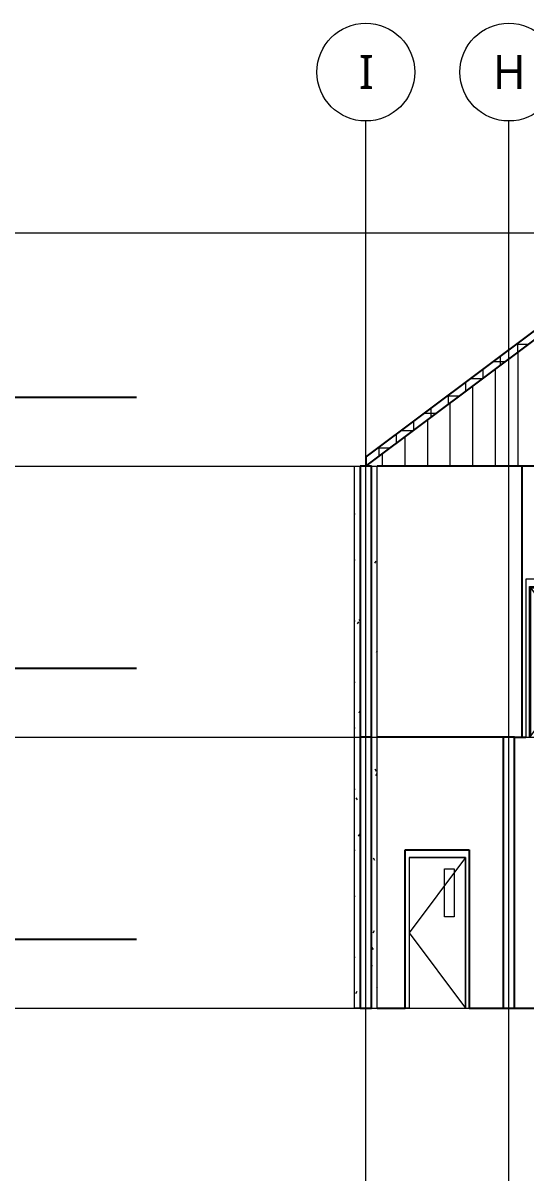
# Model space of a CAD drawing. Header units: millimetres. Extents: x 5566 to 87041, y 4768 to 57472.
# Drawn here: x 58184 to 64857, y 42087 to 57472 of the extents above; entities that cross this region are included whole.
import ezdxf

# ---------------------------------------------------------------- set-up
doc = ezdxf.new("R2010")
doc.units = ezdxf.units.MM
doc.layers.get('0').update_dxf_attribs({"color": 250})
for name, color, linetype, lineweight in [('A-DOOR', 255, 'Continuous', 15), ('A-DOOR-FRAM', 255, 'Continuous', 18), ('S-GRID-IDEN', 255, 'Continuous', 9)]:
    doc.layers.add(name, color=color, linetype=linetype, lineweight=lineweight)
doc.styles.add('Trebuchet MS_1', font='trebuc.ttf', dxfattribs={"height": 450})
pattern_1 = [(0, (70270.64, 49527.88), (812.8, 203.2), [33.528, -576.072, 33.528, -576.072, -3251.2]), (0, (70270.64, 49527.88), (812.8, 203.2), [-1219.2, 33.528, -1185.672, 33.528, -576.072, -1422.4]), (0, (70270.64, 49527.88), (812.8, 203.2), [-3048, 33.528, -372.872, 33.528, -982.472]), (120, (70575.44, 49629.48), (-582.3764, 602.3054), [33.528, -576.072, 33.528, -3827.272]), (120, (70575.44, 49629.48), (-582.3764, 602.3054), [-643.128, -576.072, 33.528, -1185.672, -2032]), (120, (70575.44, 49629.48), (-582.3764, 602.3054), [-2438.4, 33.528, -576.072, 33.528, -1388.872]), (120, (70575.44, 49629.48), (-582.3764, 602.3054), [-3081.528, -372.872, 33.528, -982.472]), (240, (70677.04, 50035.88), (-230.4236, -805.5054), [33.528, -576.072, 33.528, -3827.272]), (240, (70677.04, 50035.88), (-230.4236, -805.5054), [-643.128, -576.072, 33.528, -1185.672, -2032]), (240, (70677.04, 50035.88), (-230.4236, -805.5054), [-2438.4, 33.528, -576.072, 33.528, -1388.872]), (240, (70677.04, 50035.88), (-230.4236, -805.5054), [-3081.528, -372.872, 33.528, -982.472])]

# ---------------------------------------------------------------- blocks, each defined once
blk = doc.blocks.new('M_Door-Passage-Single-Vision_Lite - 750 x 2000mm-1696654-Section 3')
at = {"layer": 'A-DOOR'}
for p, q in [((-8497, 2000), (-9247, 2000)), ((-9247, 2000), (-9247, 0)), ((-8497, 2000), (-9247, 1000)), ((-8777, 1213), (-8777, 1848)), ((-8777, 1848), (-8650, 1848)), ((-8650, 1848), (-8650, 1213)), ((-8497, 0), (-8497, 2000)), ((-8650, 1213), (-8777, 1213)), ((-9247, 1000), (-8497, 0)), ((-9247, 0), (-8497, 0))]:
    blk.add_line(p, q, dxfattribs=at)
at = {"layer": 'A-DOOR-FRAM'}
for p, q in [((-9247, 2000), (-9247, 0)), ((-9247, 2000), (-8497, 2000)), ((-8497, 2000), (-8497, 0)), ((-9247, 0), (-9297, 0)), ((-8497, 0), (-8447, 0))]:
    blk.add_line(p, q, dxfattribs=at)
blk = doc.blocks.new('M_Door-Passage-Single-Vision_Lite - 750 x 2000mm-V5-Section 3')
at = {"layer": 'A-DOOR'}
for p, q in [((-7647, 5600), (-6972, 4700)), ((-7495, 5448), (-7368, 5448)), ((-7495, 4813), (-7495, 5448)), ((-7368, 5448), (-7368, 4813)), ((-7368, 4813), (-7495, 4813)), ((-6972, 4500), (-7647, 3600)), ((-7632, 3600), (-6972, 3600))]:
    blk.add_line(p, q, dxfattribs=at)
at = {"layer": 'A-DOOR-FRAM'}
for p, q in [((-6972, 5700), (-7697, 5700)), ((-7697, 5700), (-7697, 3600)), ((-7647, 5600), (-6972, 5600)), ((-7647, 3600), (-7647, 5600)), ((-7632, 5584), (-6972, 5584)), ((-7632, 3600), (-7632, 5584)), ((-7697, 3600), (-7647, 3600)), ((-7647, 3600), (-7632, 3600))]:
    blk.add_line(p, q, dxfattribs=at)
blk = doc.blocks.new('Grid - M_Grid Head - Circle-50561-Section 3')
at = {"layer": 'S-GRID-IDEN'}
blk.add_circle((2378, 12438), 650, dxfattribs=at)

msp = doc.modelspace()

# ---------------------------------------------------------------- hatches: boundary and pattern name
at = {"lineweight": 9}
h = msp.add_hatch(dxfattribs=at)
h.set_pattern_fill('FP_2', color=256, style=0, pattern_type=2)
h.set_pattern_definition([(0, (70270.64, 49527.88), (0, 230), []), (90, (70270.64, 49527.88), (-230, 1e-14), [])])
h.paths.add_polyline_path([(62731.88963, 51584.12846), (65019.38963, 53299.75346), (66634.27822, 52088.58702), (74259.27822, 52088.58702), (74931.88963, 51584.12846), (74931.88963, 51709.12846), (74259.27822, 52213.58702), (66634.27822, 52213.58702), (65019.38963, 53424.75346), (62731.88963, 51709.12846)])
h = msp.add_hatch(dxfattribs=at)
h.set_pattern_fill('FP_3', color=256, style=0, pattern_type=2)
h.set_pattern_definition([(90, (72554.33, 56206.77), (-300, 2e-14), [])])
h.paths.add_polyline_path([(70881.88963, 51584.12846), (71931.88963, 51584.12846), (71259.27822, 52088.58702), (66634.27822, 52088.58702), (65019.38963, 53299.75346), (62731.88963, 51584.12846), (70271.29213, 51584.12846)])
h = msp.add_hatch(dxfattribs=at)
h.set_pattern_fill('FP_1', color=256, style=0, pattern_type=2)
h.set_pattern_definition(pattern_1)
h.paths.add_polyline_path([(62656.88963, 44384.12846), (62656.88963, 51584.12846), (62581.88963, 51584.12846), (62581.88963, 44384.12846)])
h = msp.add_hatch(dxfattribs=at)
h.set_pattern_fill('FP_1', color=256, style=0, pattern_type=2)
h.set_pattern_definition(pattern_1)
h.paths.add_polyline_path([(62881.88963, 44384.12846), (62881.88963, 51584.12846), (62806.88963, 51584.12846), (62806.88963, 44384.12846)])

# ---------------------------------------------------------------- linework, layer by layer
for p, q in [((62731.88963, 42087.31255), (62731.88963, 56172.36436)), ((64631.88963, 42087.31255), (64631.88963, 56172.36436)), ((54300, 54684.12846), (86241.27059, 54684.12846)), ((54300, 51584.12846), (86241.27059, 51584.12846)), ((62581.88963, 51584.12846), (62656.88963, 51584.12846)), ((62581.88963, 44384.12846), (62581.88963, 51584.12846)), ((62806.88963, 51584.12846), (62881.88963, 51584.12846)), ((62881.88963, 44384.12846), (62881.88963, 51584.12846)), ((54300, 47984.12846), (86241.27059, 47984.12846)), ((54300, 44384.12846), (86241.27059, 44384.12846)), ((62656.88963, 44384.12846), (62581.88963, 44384.12846)), ((62806.88963, 44384.12846), (62881.88963, 44384.12846))]:
    msp.add_line(p, q, dxfattribs=at)
for p, q in [((65019.38963, 53424.75346), (62731.88963, 51709.12846)), ((62731.88963, 51584.12846), (65019.38963, 53299.75346)), ((62731.88963, 51709.12846), (62731.88963, 51584.12846)), ((62656.88963, 51584.12846), (62656.88963, 44384.12846)), ((62806.88963, 51584.12846), (62656.88963, 51584.12846)), ((62806.88963, 44384.12846), (62806.88963, 51584.12846)), ((65581.88963, 51584.12846), (62881.88963, 51584.12846)), ((64806.88963, 47984.12846), (64806.88963, 51584.12846)), ((62806.88963, 47984.12846), (62656.88963, 47984.12846)), ((64556.88963, 47984.12846), (62881.88963, 47984.12846)), ((64706.88963, 47984.12846), (64556.88963, 47984.12846)), ((64556.88963, 47984.12846), (64556.88963, 44384.12846)), ((64706.88963, 44384.12846), (64706.88963, 47984.12846)), ((64706.88963, 47984.12846), (64856.88963, 47984.12846)), ((63256.88963, 44384.12846), (63256.88963, 46484.12846)), ((63256.88963, 46484.12846), (64106.88963, 46484.12846)), ((64106.88963, 46484.12846), (64106.88963, 44384.12846)), ((62656.88963, 44384.12846), (62806.88963, 44384.12846)), ((62881.88963, 44384.12846), (63256.88963, 44384.12846)), ((64106.88963, 44384.12846), (64556.88963, 44384.12846)), ((64556.88963, 44384.12846), (64706.88963, 44384.12846)), ((64706.88963, 44384.12846), (65581.88963, 44384.12846))]:
    msp.add_line(p, q)
at = {"color": 0}
for p, q in [((27747.19159, 52500), (59688.46218, 52500)), ((27747.19159, 48900), (59688.46218, 48900)), ((27747.19159, 45300), (59688.46218, 45300))]:
    msp.add_line(p, q, dxfattribs=at)

# ---------------------------------------------------------------- block references
at = {"lineweight": 9}
for name, p in [('Grid - M_Grid Head - Circle-50561-Section 3', (60354.32625, 44384.12846)), ('Grid - M_Grid Head - Circle-50561-Section 3', (62254.32625, 44384.12846)), ('M_Door-Passage-Single-Vision_Lite - 750 x 2000mm-V5-Section 3', (72554.32625, 44384.12846)), ('M_Door-Passage-Single-Vision_Lite - 750 x 2000mm-1696654-Section 3', (72554.32625, 44384.12846))]:
    msp.add_blockref(name, p, dxfattribs=at)

# ---------------------------------------------------------------- next in the draw order: texts
at = {"lineweight": 9, "char_height": 450, "attachment_point": 1, "style": 'Trebuchet MS_1', "bg_fill": 3, "box_fill_scale": 1.25, "bg_fill_color": 256, "bg_fill_true_color": 13158600, "bg_fill_transparency": 0}
for s, insert, width in [('I', (62639.26756, 57048.12859), 216.455625), ('H', (64419.76756, 57048.12859), 505.063125)]:
    msp.add_mtext(s, dxfattribs=dict(at, insert=insert, width=width))

doc.saveas('drawing.dxf')
